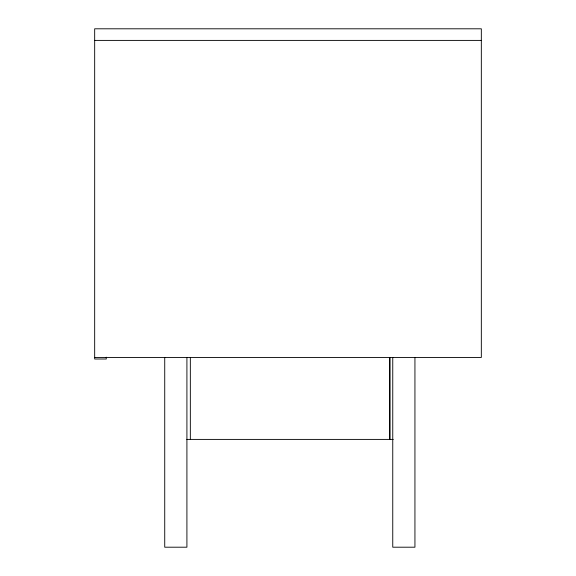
<?xml version="1.0" encoding="UTF-8"?>
<svg xmlns="http://www.w3.org/2000/svg" width="576" height="576" viewBox="0 0 576 576"><rect width="100%" height="100%" fill="white"/><g stroke="black" fill="none" stroke-linecap="round" stroke-linejoin="round"><path stroke-width="0.86" d="M94.673 40.399L481.327 40.399M94.673 357.451L481.327 357.451L481.327 28.8L94.673 28.8L94.673 358.999L106.272 358.999L106.272 357.199M186.826 439.402L393.264 439.402M414.936 357.473L414.936 547.2L392.753 547.2L392.753 357.473M389.894 357.437L389.894 439.402M389.75 357.437L389.75 439.402M190.339 357.437L190.339 439.402M186.912 357.473L186.912 547.2L164.729 547.2L164.729 357.473"/></g></svg>
